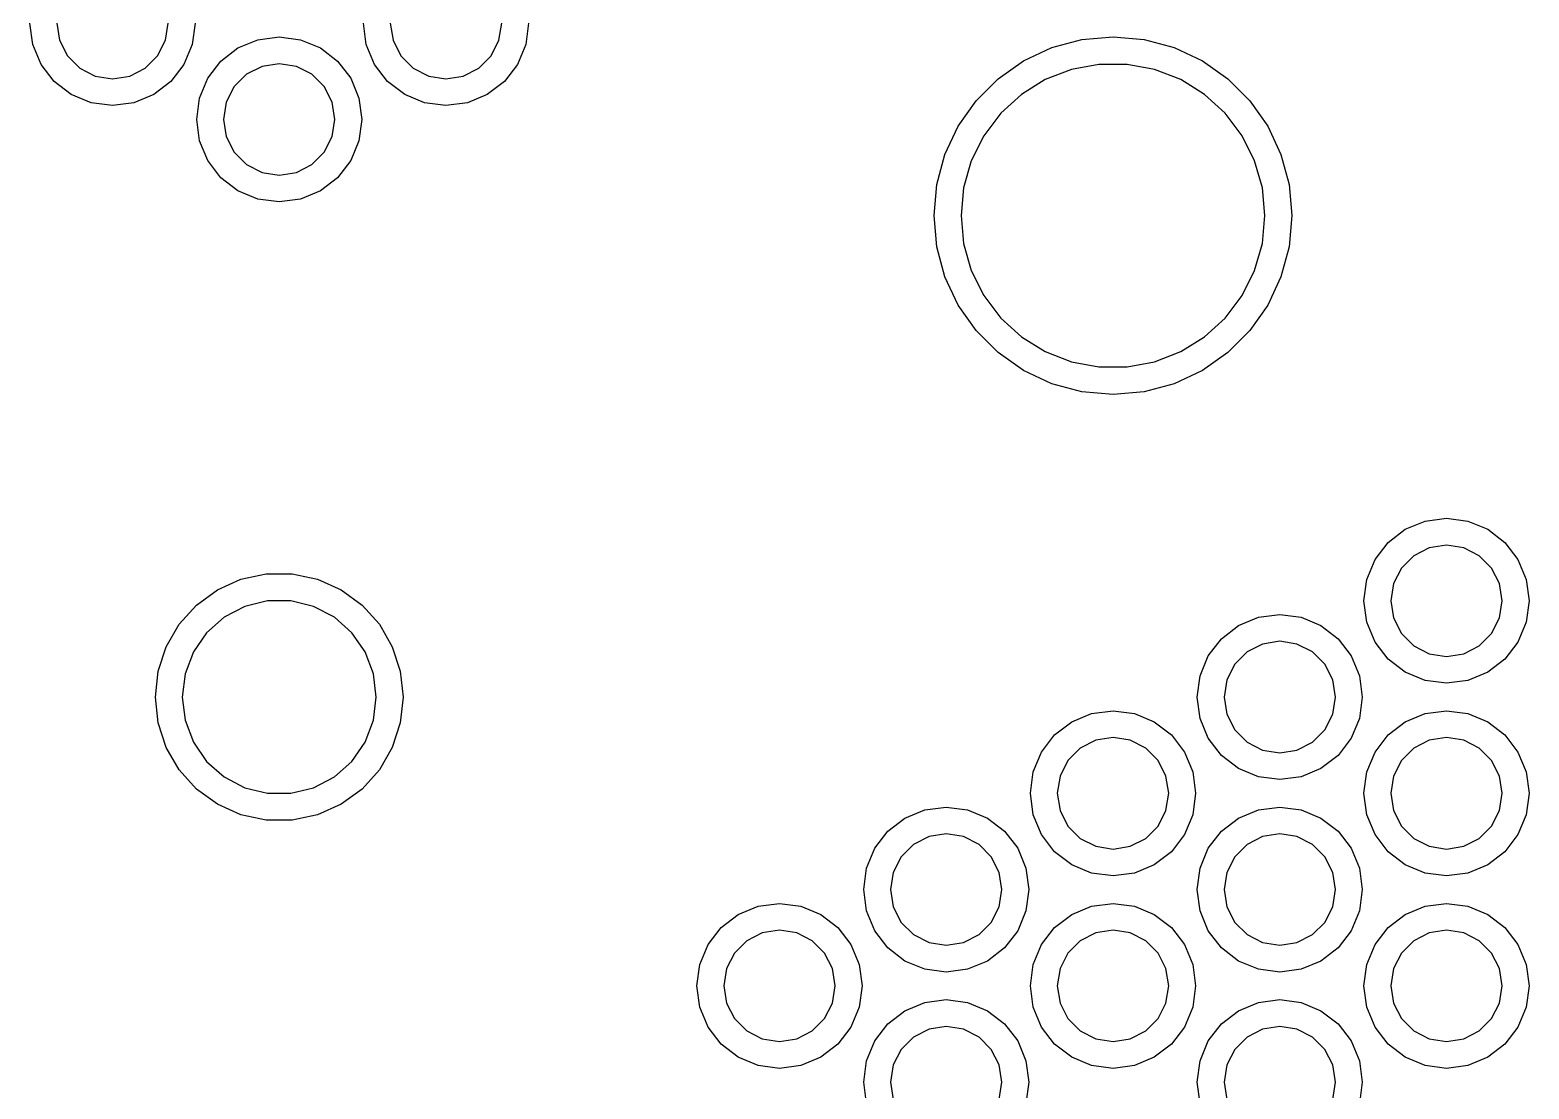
# Model space of a CAD drawing. Extents: x 0 to 6.5, y -7.51 to 0.
# Drawn here: x 3.1786 to 3.6078, y -3.865 to -3.5618 of the extents above; entities that cross this region are included whole.
import ezdxf

# ---------------------------------------------------------------- set-up
doc = ezdxf.new("R2010")
doc.units = 0
doc.header["$MEASUREMENT"] = 0
doc.layers.add('BLACK', color=7, linetype='CONTINUOUS')

msp = doc.modelspace()

# ---------------------------------------------------------------- linework, layer by layer
at = {"layer": 'BLACK', "linetype": 'CONTINUOUS'}
for p, q in [((3.17945, -3.56598), (3.17864, -3.55986)), ((3.18632, -3.55986), (3.1871, -3.56479)), ((3.21743, -3.56479), (3.21821, -3.55986)), ((3.22589, -3.55986), (3.22508, -3.56598)), ((3.27492, -3.56598), (3.27411, -3.55986)), ((3.28179, -3.55986), (3.28257, -3.56479)), ((3.3129, -3.56479), (3.31368, -3.55986)), ((3.32136, -3.55986), (3.32055, -3.56598)), ((3.1871, -3.56479), (3.18937, -3.56924)), ((3.21517, -3.56924), (3.21743, -3.56479)), ((3.23819, -3.56697), (3.24389, -3.56461)), ((3.24389, -3.56461), (3.25, -3.5638)), ((3.25, -3.5638), (3.25611, -3.56461)), ((3.25611, -3.56461), (3.26181, -3.56697)), ((3.28257, -3.56479), (3.28483, -3.56924)), ((3.31063, -3.56924), (3.3129, -3.56479)), ((3.47116, -3.56689), (3.47978, -3.56458)), ((3.47978, -3.56458), (3.48867, -3.5638)), ((3.48867, -3.5638), (3.49756, -3.56458)), ((3.49756, -3.56458), (3.50617, -3.56689)), ((3.18181, -3.57167), (3.17945, -3.56598)), ((3.18937, -3.56924), (3.19289, -3.57276)), ((3.21164, -3.57276), (3.21517, -3.56924)), ((3.22508, -3.56598), (3.22272, -3.57167)), ((3.2333, -3.57072), (3.23819, -3.56697)), ((3.26181, -3.56697), (3.2667, -3.57072)), ((3.27728, -3.57167), (3.27492, -3.56598)), ((3.28483, -3.56924), (3.28836, -3.57276)), ((3.30711, -3.57276), (3.31063, -3.56924)), ((3.32055, -3.56598), (3.31819, -3.57167)), ((3.46308, -3.57066), (3.47116, -3.56689)), ((3.50617, -3.56689), (3.51426, -3.57066)), ((3.18556, -3.57657), (3.18181, -3.57167)), ((3.19289, -3.57276), (3.19734, -3.57503)), ((3.20719, -3.57503), (3.21164, -3.57276)), ((3.22272, -3.57167), (3.21897, -3.57657)), ((3.22954, -3.57561), (3.2333, -3.57072)), ((3.24507, -3.57226), (3.24063, -3.57452)), ((3.25, -3.57148), (3.24507, -3.57226)), ((3.25493, -3.57226), (3.25, -3.57148)), ((3.25937, -3.57452), (3.25493, -3.57226)), ((3.2667, -3.57072), (3.27046, -3.57561)), ((3.28103, -3.57657), (3.27728, -3.57167)), ((3.28836, -3.57276), (3.29281, -3.57503)), ((3.30266, -3.57503), (3.30711, -3.57276)), ((3.31819, -3.57167), (3.31444, -3.57657)), ((3.45577, -3.57577), (3.46308, -3.57066)), ((3.47677, -3.57315), (3.46928, -3.57605)), ((3.48466, -3.57167), (3.47677, -3.57315)), ((3.49268, -3.57167), (3.48466, -3.57167)), ((3.50057, -3.57315), (3.49268, -3.57167)), ((3.50805, -3.57605), (3.50057, -3.57315)), ((3.51426, -3.57066), (3.52157, -3.57577)), ((3.19046, -3.58032), (3.18556, -3.57657)), ((3.19734, -3.57503), (3.20227, -3.57581)), ((3.20227, -3.57581), (3.20719, -3.57503)), ((3.21897, -3.57657), (3.21408, -3.58032)), ((3.22718, -3.58131), (3.22954, -3.57561)), ((3.2371, -3.57805), (3.23484, -3.5825)), ((3.24063, -3.57452), (3.2371, -3.57805)), ((3.2629, -3.57805), (3.25937, -3.57452)), ((3.26516, -3.5825), (3.2629, -3.57805)), ((3.27046, -3.57561), (3.27282, -3.58131)), ((3.28592, -3.58032), (3.28103, -3.57657)), ((3.29281, -3.57503), (3.29773, -3.57581)), ((3.29773, -3.57581), (3.30266, -3.57503)), ((3.31444, -3.57657), (3.30954, -3.58032)), ((3.44946, -3.58208), (3.45577, -3.57577)), ((3.46928, -3.57605), (3.46246, -3.58027)), ((3.51488, -3.58027), (3.50805, -3.57605)), ((3.52157, -3.57577), (3.52788, -3.58208)), ((3.19615, -3.58268), (3.19046, -3.58032)), ((3.20227, -3.58349), (3.19615, -3.58268)), ((3.20838, -3.58268), (3.20227, -3.58349)), ((3.21408, -3.58032), (3.20838, -3.58268)), ((3.22638, -3.58742), (3.22718, -3.58131)), ((3.23484, -3.5825), (3.23406, -3.58742)), ((3.26594, -3.58742), (3.26516, -3.5825)), ((3.27282, -3.58131), (3.27362, -3.58742)), ((3.29162, -3.58268), (3.28592, -3.58032)), ((3.29773, -3.58349), (3.29162, -3.58268)), ((3.30385, -3.58268), (3.29773, -3.58349)), ((3.30954, -3.58032), (3.30385, -3.58268)), ((3.44434, -3.58939), (3.44946, -3.58208)), ((3.46246, -3.58027), (3.45653, -3.58568)), ((3.52081, -3.58568), (3.51488, -3.58027)), ((3.52788, -3.58208), (3.53299, -3.58939)), ((3.45653, -3.58568), (3.45169, -3.59209)), ((3.52565, -3.59209), (3.52081, -3.58568)), ((3.22718, -3.59354), (3.22638, -3.58742)), ((3.23406, -3.58742), (3.23484, -3.59235)), ((3.26516, -3.59235), (3.26594, -3.58742)), ((3.27362, -3.58742), (3.27282, -3.59354)), ((3.44057, -3.59748), (3.44434, -3.58939)), ((3.53299, -3.58939), (3.53676, -3.59748)), ((3.22954, -3.59923), (3.22718, -3.59354)), ((3.23484, -3.59235), (3.2371, -3.59679)), ((3.2629, -3.59679), (3.26516, -3.59235)), ((3.27282, -3.59354), (3.27046, -3.59923)), ((3.45169, -3.59209), (3.44811, -3.59927)), ((3.52922, -3.59927), (3.52565, -3.59209)), ((3.2333, -3.60413), (3.22954, -3.59923)), ((3.2371, -3.59679), (3.24063, -3.60032)), ((3.25937, -3.60032), (3.2629, -3.59679)), ((3.27046, -3.59923), (3.2667, -3.60413)), ((3.43826, -3.60609), (3.44057, -3.59748)), ((3.44811, -3.59927), (3.44592, -3.60699)), ((3.53142, -3.60699), (3.52922, -3.59927)), ((3.53676, -3.59748), (3.53907, -3.60609)), ((3.23819, -3.60788), (3.2333, -3.60413)), ((3.24063, -3.60032), (3.24507, -3.60259)), ((3.24507, -3.60259), (3.25, -3.60337)), ((3.25, -3.60337), (3.25493, -3.60259)), ((3.25493, -3.60259), (3.25937, -3.60032)), ((3.2667, -3.60413), (3.26181, -3.60788)), ((3.24389, -3.61024), (3.23819, -3.60788)), ((3.26181, -3.60788), (3.25611, -3.61024)), ((3.43749, -3.61498), (3.43826, -3.60609)), ((3.44592, -3.60699), (3.44518, -3.61498)), ((3.53216, -3.61498), (3.53142, -3.60699)), ((3.53907, -3.60609), (3.53985, -3.61498)), ((3.25, -3.61104), (3.24389, -3.61024)), ((3.25611, -3.61024), (3.25, -3.61104)), ((3.43826, -3.62387), (3.43749, -3.61498)), ((3.44518, -3.61498), (3.44592, -3.62297)), ((3.53142, -3.62297), (3.53216, -3.61498)), ((3.53985, -3.61498), (3.53907, -3.62387)), ((3.44057, -3.63249), (3.43826, -3.62387)), ((3.44592, -3.62297), (3.44811, -3.63069)), ((3.52922, -3.63069), (3.53142, -3.62297)), ((3.53907, -3.62387), (3.53676, -3.63249)), ((3.44434, -3.64057), (3.44057, -3.63249)), ((3.44811, -3.63069), (3.45169, -3.63788)), ((3.52565, -3.63788), (3.52922, -3.63069)), ((3.53676, -3.63249), (3.53299, -3.64057)), ((3.45169, -3.63788), (3.45653, -3.64428)), ((3.52081, -3.64428), (3.52565, -3.63788)), ((3.44946, -3.64788), (3.44434, -3.64057)), ((3.53299, -3.64057), (3.52788, -3.64788)), ((3.45653, -3.64428), (3.46246, -3.64969)), ((3.51488, -3.64969), (3.52081, -3.64428)), ((3.45577, -3.65419), (3.44946, -3.64788)), ((3.46246, -3.64969), (3.46928, -3.65391)), ((3.50805, -3.65391), (3.51488, -3.64969)), ((3.52788, -3.64788), (3.52157, -3.65419)), ((3.46308, -3.65931), (3.45577, -3.65419)), ((3.46928, -3.65391), (3.47677, -3.65681)), ((3.50057, -3.65681), (3.50805, -3.65391)), ((3.52157, -3.65419), (3.51426, -3.65931)), ((3.47116, -3.66308), (3.46308, -3.65931)), ((3.47677, -3.65681), (3.48466, -3.65829)), ((3.48466, -3.65829), (3.49268, -3.65829)), ((3.49268, -3.65829), (3.50057, -3.65681)), ((3.51426, -3.65931), (3.50617, -3.66308)), ((3.47978, -3.66539), (3.47116, -3.66308)), ((3.50617, -3.66308), (3.49756, -3.66539)), ((3.48867, -3.66616), (3.47978, -3.66539)), ((3.49756, -3.66539), (3.48867, -3.66616)), ((3.57232, -3.70476), (3.57802, -3.7024)), ((3.57802, -3.7024), (3.58414, -3.7016)), ((3.58414, -3.7016), (3.59025, -3.7024)), ((3.59025, -3.7024), (3.59595, -3.70476)), ((3.56743, -3.70851), (3.57232, -3.70476)), ((3.59595, -3.70476), (3.60084, -3.70851)), ((3.56368, -3.71341), (3.56743, -3.70851)), ((3.57921, -3.71005), (3.57476, -3.71232)), ((3.58414, -3.70927), (3.57921, -3.71005)), ((3.58906, -3.71005), (3.58414, -3.70927)), ((3.59351, -3.71232), (3.58906, -3.71005)), ((3.60084, -3.70851), (3.60459, -3.71341)), ((3.56132, -3.7191), (3.56368, -3.71341)), ((3.57124, -3.71585), (3.56897, -3.72029)), ((3.57476, -3.71232), (3.57124, -3.71585)), ((3.59704, -3.71585), (3.59351, -3.71232)), ((3.5993, -3.72029), (3.59704, -3.71585)), ((3.60459, -3.71341), (3.60695, -3.7191)), ((3.23228, -3.72209), (3.23905, -3.71908)), ((3.23905, -3.71908), (3.2463, -3.71754)), ((3.2463, -3.71754), (3.2537, -3.71754)), ((3.2537, -3.71754), (3.26095, -3.71908)), ((3.26095, -3.71908), (3.26772, -3.72209)), ((3.56051, -3.72522), (3.56132, -3.7191)), ((3.56897, -3.72029), (3.56819, -3.72522)), ((3.60008, -3.72522), (3.5993, -3.72029)), ((3.60695, -3.7191), (3.60776, -3.72522)), ((3.22629, -3.72644), (3.23228, -3.72209)), ((3.26772, -3.72209), (3.27371, -3.72644)), ((3.22133, -3.73195), (3.22629, -3.72644)), ((3.24016, -3.72682), (3.23423, -3.72993)), ((3.24665, -3.72522), (3.24016, -3.72682)), ((3.25335, -3.72522), (3.24665, -3.72522)), ((3.25984, -3.72682), (3.25335, -3.72522)), ((3.26577, -3.72993), (3.25984, -3.72682)), ((3.27371, -3.72644), (3.27867, -3.73195)), ((3.56132, -3.73133), (3.56051, -3.72522)), ((3.56819, -3.72522), (3.56897, -3.73014)), ((3.5993, -3.73014), (3.60008, -3.72522)), ((3.60776, -3.72522), (3.60695, -3.73133)), ((3.21763, -3.73836), (3.22133, -3.73195)), ((3.23423, -3.72993), (3.22922, -3.73437)), ((3.27078, -3.73437), (3.26577, -3.72993)), ((3.27867, -3.73195), (3.28237, -3.73836)), ((3.5197, -3.73607), (3.52459, -3.73232)), ((3.52459, -3.73232), (3.53029, -3.72996)), ((3.53029, -3.72996), (3.5364, -3.72915)), ((3.5364, -3.72915), (3.54252, -3.72996)), ((3.54252, -3.72996), (3.54821, -3.73232)), ((3.54821, -3.73232), (3.55311, -3.73607)), ((3.56368, -3.73703), (3.56132, -3.73133)), ((3.56897, -3.73014), (3.57124, -3.73459)), ((3.59704, -3.73459), (3.5993, -3.73014)), ((3.60695, -3.73133), (3.60459, -3.73703)), ((3.22922, -3.73437), (3.22542, -3.73988)), ((3.27458, -3.73988), (3.27078, -3.73437)), ((3.51594, -3.74097), (3.5197, -3.73607)), ((3.5364, -3.73683), (3.53147, -3.73761)), ((3.54133, -3.73761), (3.5364, -3.73683)), ((3.55311, -3.73607), (3.55686, -3.74097)), ((3.56743, -3.74192), (3.56368, -3.73703)), ((3.57124, -3.73459), (3.57476, -3.73812)), ((3.59351, -3.73812), (3.59704, -3.73459)), ((3.60459, -3.73703), (3.60084, -3.74192)), ((3.21534, -3.74541), (3.21763, -3.73836)), ((3.22542, -3.73988), (3.22305, -3.74613)), ((3.27695, -3.74613), (3.27458, -3.73988)), ((3.28237, -3.73836), (3.28466, -3.74541)), ((3.51358, -3.74666), (3.51594, -3.74097)), ((3.52703, -3.73988), (3.5235, -3.7434)), ((3.53147, -3.73761), (3.52703, -3.73988)), ((3.54577, -3.73988), (3.54133, -3.73761)), ((3.5493, -3.7434), (3.54577, -3.73988)), ((3.55686, -3.74097), (3.55922, -3.74666)), ((3.57476, -3.73812), (3.57921, -3.74038)), ((3.57921, -3.74038), (3.58414, -3.74116)), ((3.58414, -3.74116), (3.58906, -3.74038)), ((3.58906, -3.74038), (3.59351, -3.73812)), ((3.21457, -3.75278), (3.21534, -3.74541)), ((3.22305, -3.74613), (3.22224, -3.75278)), ((3.27776, -3.75278), (3.27695, -3.74613)), ((3.28466, -3.74541), (3.28543, -3.75278)), ((3.5235, -3.7434), (3.52124, -3.74785)), ((3.55157, -3.74785), (3.5493, -3.7434)), ((3.57232, -3.74567), (3.56743, -3.74192)), ((3.57802, -3.74803), (3.57232, -3.74567)), ((3.59595, -3.74567), (3.59025, -3.74803)), ((3.60084, -3.74192), (3.59595, -3.74567)), ((3.51278, -3.75278), (3.51358, -3.74666)), ((3.52124, -3.74785), (3.52046, -3.75278)), ((3.55235, -3.75278), (3.55157, -3.74785)), ((3.55922, -3.74666), (3.56002, -3.75278)), ((3.58414, -3.74884), (3.57802, -3.74803)), ((3.59025, -3.74803), (3.58414, -3.74884)), ((3.21534, -3.76014), (3.21457, -3.75278)), ((3.22224, -3.75278), (3.22305, -3.75942)), ((3.27695, -3.75942), (3.27776, -3.75278)), ((3.28543, -3.75278), (3.28466, -3.76014)), ((3.51358, -3.75889), (3.51278, -3.75278)), ((3.52046, -3.75278), (3.52124, -3.7577)), ((3.55157, -3.7577), (3.55235, -3.75278)), ((3.56002, -3.75278), (3.55922, -3.75889)), ((3.47686, -3.75988), (3.48255, -3.75752)), ((3.48255, -3.75752), (3.48867, -3.75671)), ((3.48867, -3.75671), (3.49478, -3.75752)), ((3.49478, -3.75752), (3.50048, -3.75988)), ((3.51594, -3.76459), (3.51358, -3.75889)), ((3.52124, -3.7577), (3.5235, -3.76215)), ((3.5493, -3.76215), (3.55157, -3.7577)), ((3.55922, -3.75889), (3.55686, -3.76459)), ((3.57232, -3.75988), (3.57802, -3.75752)), ((3.57802, -3.75752), (3.58414, -3.75671)), ((3.58414, -3.75671), (3.59025, -3.75752)), ((3.59025, -3.75752), (3.59595, -3.75988)), ((3.21763, -3.76719), (3.21534, -3.76014)), ((3.22305, -3.75942), (3.22542, -3.76568)), ((3.27458, -3.76568), (3.27695, -3.75942)), ((3.28466, -3.76014), (3.28237, -3.76719)), ((3.47197, -3.76363), (3.47686, -3.75988)), ((3.50048, -3.75988), (3.50537, -3.76363)), ((3.5235, -3.76215), (3.52703, -3.76568)), ((3.54577, -3.76568), (3.5493, -3.76215)), ((3.56743, -3.76363), (3.57232, -3.75988)), ((3.59595, -3.75988), (3.60084, -3.76363)), ((3.22133, -3.7736), (3.21763, -3.76719)), ((3.22542, -3.76568), (3.22922, -3.77119)), ((3.27078, -3.77119), (3.27458, -3.76568)), ((3.28237, -3.76719), (3.27867, -3.7736)), ((3.46821, -3.76852), (3.47197, -3.76363)), ((3.4793, -3.76744), (3.47577, -3.77096)), ((3.48374, -3.76517), (3.4793, -3.76744)), ((3.48867, -3.76439), (3.48374, -3.76517)), ((3.4936, -3.76517), (3.48867, -3.76439)), ((3.49804, -3.76744), (3.4936, -3.76517)), ((3.50157, -3.77096), (3.49804, -3.76744)), ((3.50537, -3.76363), (3.50913, -3.76852)), ((3.5197, -3.76948), (3.51594, -3.76459)), ((3.52703, -3.76568), (3.53147, -3.76794)), ((3.54133, -3.76794), (3.54577, -3.76568)), ((3.55686, -3.76459), (3.55311, -3.76948)), ((3.56368, -3.76852), (3.56743, -3.76363)), ((3.57476, -3.76744), (3.57124, -3.77096)), ((3.57921, -3.76517), (3.57476, -3.76744)), ((3.58414, -3.76439), (3.57921, -3.76517)), ((3.58906, -3.76517), (3.58414, -3.76439)), ((3.59351, -3.76744), (3.58906, -3.76517)), ((3.59704, -3.77096), (3.59351, -3.76744)), ((3.60084, -3.76363), (3.60459, -3.76852)), ((3.22922, -3.77119), (3.23423, -3.77562)), ((3.26577, -3.77562), (3.27078, -3.77119)), ((3.46585, -3.77422), (3.46821, -3.76852)), ((3.47577, -3.77096), (3.4735, -3.77541)), ((3.50383, -3.77541), (3.50157, -3.77096)), ((3.50913, -3.76852), (3.51149, -3.77422)), ((3.52459, -3.77323), (3.5197, -3.76948)), ((3.53147, -3.76794), (3.5364, -3.76872)), ((3.5364, -3.76872), (3.54133, -3.76794)), ((3.55311, -3.76948), (3.54821, -3.77323)), ((3.56132, -3.77422), (3.56368, -3.76852)), ((3.57124, -3.77096), (3.56897, -3.77541)), ((3.5993, -3.77541), (3.59704, -3.77096)), ((3.60459, -3.76852), (3.60695, -3.77422)), ((3.22629, -3.77911), (3.22133, -3.7736)), ((3.23423, -3.77562), (3.24016, -3.77873)), ((3.25984, -3.77873), (3.26577, -3.77562)), ((3.27867, -3.7736), (3.27371, -3.77911)), ((3.46505, -3.78034), (3.46585, -3.77422)), ((3.4735, -3.77541), (3.47272, -3.78034)), ((3.50461, -3.78034), (3.50383, -3.77541)), ((3.51149, -3.77422), (3.51229, -3.78034)), ((3.53029, -3.77559), (3.52459, -3.77323)), ((3.5364, -3.7764), (3.53029, -3.77559)), ((3.54252, -3.77559), (3.5364, -3.7764)), ((3.54821, -3.77323), (3.54252, -3.77559)), ((3.56051, -3.78034), (3.56132, -3.77422)), ((3.56897, -3.77541), (3.56819, -3.78034)), ((3.60008, -3.78034), (3.5993, -3.77541)), ((3.60695, -3.77422), (3.60776, -3.78034)), ((3.23228, -3.78346), (3.22629, -3.77911)), ((3.24016, -3.77873), (3.24665, -3.78034)), ((3.24665, -3.78034), (3.25335, -3.78034)), ((3.25335, -3.78034), (3.25984, -3.77873)), ((3.27371, -3.77911), (3.26772, -3.78346)), ((3.46585, -3.78645), (3.46505, -3.78034)), ((3.47272, -3.78034), (3.4735, -3.78526)), ((3.50383, -3.78526), (3.50461, -3.78034)), ((3.51229, -3.78034), (3.51149, -3.78645)), ((3.56132, -3.78645), (3.56051, -3.78034)), ((3.56819, -3.78034), (3.56897, -3.78526)), ((3.5993, -3.78526), (3.60008, -3.78034)), ((3.60776, -3.78034), (3.60695, -3.78645)), ((3.23905, -3.78648), (3.23228, -3.78346)), ((3.26772, -3.78346), (3.26095, -3.78648)), ((3.43482, -3.78508), (3.44093, -3.78427)), ((3.44093, -3.78427), (3.44705, -3.78508)), ((3.53029, -3.78508), (3.5364, -3.78427)), ((3.5364, -3.78427), (3.54252, -3.78508)), ((3.2463, -3.78802), (3.23905, -3.78648)), ((3.2537, -3.78802), (3.2463, -3.78802)), ((3.26095, -3.78648), (3.2537, -3.78802)), ((3.42423, -3.79119), (3.42912, -3.78744)), ((3.42912, -3.78744), (3.43482, -3.78508)), ((3.44705, -3.78508), (3.45275, -3.78744)), ((3.45275, -3.78744), (3.45764, -3.79119)), ((3.46821, -3.79215), (3.46585, -3.78645)), ((3.4735, -3.78526), (3.47577, -3.78971)), ((3.50157, -3.78971), (3.50383, -3.78526)), ((3.51149, -3.78645), (3.50913, -3.79215)), ((3.5197, -3.79119), (3.52459, -3.78744)), ((3.52459, -3.78744), (3.53029, -3.78508)), ((3.54252, -3.78508), (3.54821, -3.78744)), ((3.54821, -3.78744), (3.55311, -3.79119)), ((3.56368, -3.79215), (3.56132, -3.78645)), ((3.56897, -3.78526), (3.57124, -3.78971)), ((3.59704, -3.78971), (3.5993, -3.78526)), ((3.60695, -3.78645), (3.60459, -3.79215)), ((3.42048, -3.79608), (3.42423, -3.79119)), ((3.43601, -3.79273), (3.43156, -3.795)), ((3.44093, -3.79195), (3.43601, -3.79273)), ((3.44586, -3.79273), (3.44093, -3.79195)), ((3.45031, -3.795), (3.44586, -3.79273)), ((3.45764, -3.79119), (3.46139, -3.79608)), ((3.47197, -3.79704), (3.46821, -3.79215)), ((3.47577, -3.78971), (3.4793, -3.79324)), ((3.4793, -3.79324), (3.48374, -3.7955)), ((3.4936, -3.7955), (3.49804, -3.79324)), ((3.49804, -3.79324), (3.50157, -3.78971)), ((3.50913, -3.79215), (3.50537, -3.79704)), ((3.51594, -3.79608), (3.5197, -3.79119)), ((3.53147, -3.79273), (3.52703, -3.795)), ((3.5364, -3.79195), (3.53147, -3.79273)), ((3.54133, -3.79273), (3.5364, -3.79195)), ((3.54577, -3.795), (3.54133, -3.79273)), ((3.55311, -3.79119), (3.55686, -3.79608)), ((3.56743, -3.79704), (3.56368, -3.79215)), ((3.57124, -3.78971), (3.57476, -3.79324)), ((3.57476, -3.79324), (3.57921, -3.7955)), ((3.58906, -3.7955), (3.59351, -3.79324)), ((3.59351, -3.79324), (3.59704, -3.78971)), ((3.60459, -3.79215), (3.60084, -3.79704)), ((3.41812, -3.80178), (3.42048, -3.79608)), ((3.43156, -3.795), (3.42804, -3.79852)), ((3.45383, -3.79852), (3.45031, -3.795)), ((3.46139, -3.79608), (3.46375, -3.80178)), ((3.47686, -3.80079), (3.47197, -3.79704)), ((3.48374, -3.7955), (3.48867, -3.79628)), ((3.48867, -3.79628), (3.4936, -3.7955)), ((3.50537, -3.79704), (3.50048, -3.80079)), ((3.51358, -3.80178), (3.51594, -3.79608)), ((3.52703, -3.795), (3.5235, -3.79852)), ((3.5493, -3.79852), (3.54577, -3.795)), ((3.55686, -3.79608), (3.55922, -3.80178)), ((3.57232, -3.80079), (3.56743, -3.79704)), ((3.57921, -3.7955), (3.58414, -3.79628)), ((3.58414, -3.79628), (3.58906, -3.7955)), ((3.60084, -3.79704), (3.59595, -3.80079)), ((3.41731, -3.80789), (3.41812, -3.80178)), ((3.42804, -3.79852), (3.42577, -3.80297)), ((3.4561, -3.80297), (3.45383, -3.79852)), ((3.46375, -3.80178), (3.46456, -3.80789)), ((3.48255, -3.80315), (3.47686, -3.80079)), ((3.50048, -3.80079), (3.49478, -3.80315)), ((3.51278, -3.80789), (3.51358, -3.80178)), ((3.5235, -3.79852), (3.52124, -3.80297)), ((3.55157, -3.80297), (3.5493, -3.79852)), ((3.55922, -3.80178), (3.56002, -3.80789)), ((3.57802, -3.80315), (3.57232, -3.80079)), ((3.59595, -3.80079), (3.59025, -3.80315)), ((3.42577, -3.80297), (3.42499, -3.80789)), ((3.45688, -3.80789), (3.4561, -3.80297)), ((3.48867, -3.80396), (3.48255, -3.80315)), ((3.49478, -3.80315), (3.48867, -3.80396)), ((3.52124, -3.80297), (3.52046, -3.80789)), ((3.55235, -3.80789), (3.55157, -3.80297)), ((3.58414, -3.80396), (3.57802, -3.80315)), ((3.59025, -3.80315), (3.58414, -3.80396)), ((3.41812, -3.81401), (3.41731, -3.80789)), ((3.42499, -3.80789), (3.42577, -3.81282)), ((3.4561, -3.81282), (3.45688, -3.80789)), ((3.46456, -3.80789), (3.46375, -3.81401)), ((3.51358, -3.81401), (3.51278, -3.80789)), ((3.52046, -3.80789), (3.52124, -3.81282)), ((3.55157, -3.81282), (3.55235, -3.80789)), ((3.56002, -3.80789), (3.55922, -3.81401)), ((3.38139, -3.815), (3.38709, -3.81264)), ((3.38709, -3.81264), (3.3932, -3.81183)), ((3.3932, -3.81183), (3.39931, -3.81264)), ((3.39931, -3.81264), (3.40501, -3.815)), ((3.42048, -3.81971), (3.41812, -3.81401)), ((3.42577, -3.81282), (3.42804, -3.81727)), ((3.45383, -3.81727), (3.4561, -3.81282)), ((3.46375, -3.81401), (3.46139, -3.81971)), ((3.47686, -3.815), (3.48255, -3.81264)), ((3.48255, -3.81264), (3.48867, -3.81183)), ((3.48867, -3.81183), (3.49478, -3.81264)), ((3.49478, -3.81264), (3.50048, -3.815)), ((3.51594, -3.81971), (3.51358, -3.81401)), ((3.52124, -3.81282), (3.5235, -3.81727)), ((3.5493, -3.81727), (3.55157, -3.81282)), ((3.55922, -3.81401), (3.55686, -3.81971)), ((3.57232, -3.815), (3.57802, -3.81264)), ((3.57802, -3.81264), (3.58414, -3.81183)), ((3.58414, -3.81183), (3.59025, -3.81264)), ((3.59025, -3.81264), (3.59595, -3.815)), ((3.37274, -3.82364), (3.3765, -3.81875)), ((3.3765, -3.81875), (3.38139, -3.815)), ((3.40501, -3.815), (3.4099, -3.81875)), ((3.4099, -3.81875), (3.41366, -3.82364)), ((3.42804, -3.81727), (3.43156, -3.82079)), ((3.45031, -3.82079), (3.45383, -3.81727)), ((3.46821, -3.82364), (3.47197, -3.81875)), ((3.47197, -3.81875), (3.47686, -3.815)), ((3.50048, -3.815), (3.50537, -3.81875)), ((3.50537, -3.81875), (3.50913, -3.82364)), ((3.5235, -3.81727), (3.52703, -3.82079)), ((3.54577, -3.82079), (3.5493, -3.81727)), ((3.56368, -3.82364), (3.56743, -3.81875)), ((3.56743, -3.81875), (3.57232, -3.815)), ((3.59595, -3.815), (3.60084, -3.81875)), ((3.60084, -3.81875), (3.60459, -3.82364)), ((3.38383, -3.82255), (3.3803, -3.82608)), ((3.38827, -3.82029), (3.38383, -3.82255)), ((3.3932, -3.81951), (3.38827, -3.82029)), ((3.39813, -3.82029), (3.3932, -3.81951)), ((3.40257, -3.82255), (3.39813, -3.82029)), ((3.4061, -3.82608), (3.40257, -3.82255)), ((3.42423, -3.8246), (3.42048, -3.81971)), ((3.43156, -3.82079), (3.43601, -3.82306)), ((3.43601, -3.82306), (3.44093, -3.82384)), ((3.44093, -3.82384), (3.44586, -3.82306)), ((3.44586, -3.82306), (3.45031, -3.82079)), ((3.46139, -3.81971), (3.45764, -3.8246)), ((3.4793, -3.82255), (3.47577, -3.82608)), ((3.48374, -3.82029), (3.4793, -3.82255)), ((3.48867, -3.81951), (3.48374, -3.82029)), ((3.4936, -3.82029), (3.48867, -3.81951)), ((3.49804, -3.82255), (3.4936, -3.82029)), ((3.50157, -3.82608), (3.49804, -3.82255)), ((3.5197, -3.8246), (3.51594, -3.81971)), ((3.52703, -3.82079), (3.53147, -3.82306)), ((3.53147, -3.82306), (3.5364, -3.82384)), ((3.5364, -3.82384), (3.54133, -3.82306)), ((3.54133, -3.82306), (3.54577, -3.82079)), ((3.55686, -3.81971), (3.55311, -3.8246)), ((3.57476, -3.82255), (3.57124, -3.82608)), ((3.57921, -3.82029), (3.57476, -3.82255)), ((3.58414, -3.81951), (3.57921, -3.82029)), ((3.58906, -3.82029), (3.58414, -3.81951)), ((3.59351, -3.82255), (3.58906, -3.82029)), ((3.59704, -3.82608), (3.59351, -3.82255)), ((3.37038, -3.82934), (3.37274, -3.82364)), ((3.3803, -3.82608), (3.37804, -3.83053)), ((3.40837, -3.83053), (3.4061, -3.82608)), ((3.41366, -3.82364), (3.41602, -3.82934)), ((3.42912, -3.82835), (3.42423, -3.8246)), ((3.45764, -3.8246), (3.45275, -3.82835)), ((3.46585, -3.82934), (3.46821, -3.82364)), ((3.47577, -3.82608), (3.4735, -3.83053)), ((3.50383, -3.83053), (3.50157, -3.82608)), ((3.50913, -3.82364), (3.51149, -3.82934)), ((3.52459, -3.82835), (3.5197, -3.8246)), ((3.55311, -3.8246), (3.54821, -3.82835)), ((3.56132, -3.82934), (3.56368, -3.82364)), ((3.57124, -3.82608), (3.56897, -3.83053)), ((3.5993, -3.83053), (3.59704, -3.82608)), ((3.60459, -3.82364), (3.60695, -3.82934)), ((3.36958, -3.83545), (3.37038, -3.82934)), ((3.37804, -3.83053), (3.37726, -3.83545)), ((3.40915, -3.83545), (3.40837, -3.83053)), ((3.41602, -3.82934), (3.41682, -3.83545)), ((3.43482, -3.83071), (3.42912, -3.82835)), ((3.44093, -3.83152), (3.43482, -3.83071)), ((3.44705, -3.83071), (3.44093, -3.83152)), ((3.45275, -3.82835), (3.44705, -3.83071)), ((3.46505, -3.83545), (3.46585, -3.82934)), ((3.4735, -3.83053), (3.47272, -3.83545)), ((3.50461, -3.83545), (3.50383, -3.83053)), ((3.51149, -3.82934), (3.51229, -3.83545)), ((3.53029, -3.83071), (3.52459, -3.82835)), ((3.5364, -3.83152), (3.53029, -3.83071)), ((3.54252, -3.83071), (3.5364, -3.83152)), ((3.54821, -3.82835), (3.54252, -3.83071)), ((3.56051, -3.83545), (3.56132, -3.82934)), ((3.56897, -3.83053), (3.56819, -3.83545)), ((3.60008, -3.83545), (3.5993, -3.83053)), ((3.60695, -3.82934), (3.60776, -3.83545)), ((3.37038, -3.84157), (3.36958, -3.83545)), ((3.37726, -3.83545), (3.37804, -3.84038)), ((3.40837, -3.84038), (3.40915, -3.83545)), ((3.41682, -3.83545), (3.41602, -3.84157)), ((3.46585, -3.84157), (3.46505, -3.83545)), ((3.47272, -3.83545), (3.4735, -3.84038)), ((3.50383, -3.84038), (3.50461, -3.83545)), ((3.51229, -3.83545), (3.51149, -3.84157)), ((3.56132, -3.84157), (3.56051, -3.83545)), ((3.56819, -3.83545), (3.56897, -3.84038)), ((3.5993, -3.84038), (3.60008, -3.83545)), ((3.60776, -3.83545), (3.60695, -3.84157)), ((3.37804, -3.84038), (3.3803, -3.84483)), ((3.4061, -3.84483), (3.40837, -3.84038)), ((3.42912, -3.84256), (3.43482, -3.8402)), ((3.43482, -3.8402), (3.44093, -3.83939)), ((3.44093, -3.83939), (3.44705, -3.8402)), ((3.44705, -3.8402), (3.45275, -3.84256)), ((3.4735, -3.84038), (3.47577, -3.84483)), ((3.50157, -3.84483), (3.50383, -3.84038)), ((3.52459, -3.84256), (3.53029, -3.8402)), ((3.53029, -3.8402), (3.5364, -3.83939)), ((3.5364, -3.83939), (3.54252, -3.8402)), ((3.54252, -3.8402), (3.54821, -3.84256)), ((3.56897, -3.84038), (3.57124, -3.84483)), ((3.59704, -3.84483), (3.5993, -3.84038)), ((3.37274, -3.84726), (3.37038, -3.84157)), ((3.3803, -3.84483), (3.38383, -3.84835)), ((3.40257, -3.84835), (3.4061, -3.84483)), ((3.41602, -3.84157), (3.41366, -3.84726)), ((3.42423, -3.84631), (3.42912, -3.84256)), ((3.45275, -3.84256), (3.45764, -3.84631)), ((3.46821, -3.84726), (3.46585, -3.84157)), ((3.47577, -3.84483), (3.4793, -3.84835)), ((3.49804, -3.84835), (3.50157, -3.84483)), ((3.51149, -3.84157), (3.50913, -3.84726)), ((3.5197, -3.84631), (3.52459, -3.84256)), ((3.54821, -3.84256), (3.55311, -3.84631)), ((3.56368, -3.84726), (3.56132, -3.84157)), ((3.57124, -3.84483), (3.57476, -3.84835)), ((3.59351, -3.84835), (3.59704, -3.84483)), ((3.60695, -3.84157), (3.60459, -3.84726)), ((3.3765, -3.85216), (3.37274, -3.84726)), ((3.38383, -3.84835), (3.38827, -3.85062)), ((3.39813, -3.85062), (3.40257, -3.84835)), ((3.41366, -3.84726), (3.4099, -3.85216)), ((3.42048, -3.8512), (3.42423, -3.84631)), ((3.43601, -3.84785), (3.43156, -3.85011)), ((3.44093, -3.84707), (3.43601, -3.84785)), ((3.44586, -3.84785), (3.44093, -3.84707)), ((3.45031, -3.85011), (3.44586, -3.84785)), ((3.45764, -3.84631), (3.46139, -3.8512)), ((3.47197, -3.85216), (3.46821, -3.84726)), ((3.4793, -3.84835), (3.48374, -3.85062)), ((3.4936, -3.85062), (3.49804, -3.84835)), ((3.50913, -3.84726), (3.50537, -3.85216)), ((3.51594, -3.8512), (3.5197, -3.84631)), ((3.53147, -3.84785), (3.52703, -3.85011)), ((3.5364, -3.84707), (3.53147, -3.84785)), ((3.54133, -3.84785), (3.5364, -3.84707)), ((3.54577, -3.85011), (3.54133, -3.84785)), ((3.55311, -3.84631), (3.55686, -3.8512)), ((3.56743, -3.85216), (3.56368, -3.84726)), ((3.57476, -3.84835), (3.57921, -3.85062)), ((3.58906, -3.85062), (3.59351, -3.84835)), ((3.60459, -3.84726), (3.60084, -3.85216)), ((3.38139, -3.85591), (3.3765, -3.85216)), ((3.38827, -3.85062), (3.3932, -3.8514)), ((3.3932, -3.8514), (3.39813, -3.85062)), ((3.4099, -3.85216), (3.40501, -3.85591)), ((3.41812, -3.8569), (3.42048, -3.8512)), ((3.43156, -3.85011), (3.42804, -3.85364)), ((3.45383, -3.85364), (3.45031, -3.85011)), ((3.46139, -3.8512), (3.46375, -3.8569)), ((3.47686, -3.85591), (3.47197, -3.85216)), ((3.48374, -3.85062), (3.48867, -3.8514)), ((3.48867, -3.8514), (3.4936, -3.85062)), ((3.50537, -3.85216), (3.50048, -3.85591)), ((3.51358, -3.8569), (3.51594, -3.8512)), ((3.52703, -3.85011), (3.5235, -3.85364)), ((3.5493, -3.85364), (3.54577, -3.85011)), ((3.55686, -3.8512), (3.55922, -3.8569)), ((3.57232, -3.85591), (3.56743, -3.85216)), ((3.57921, -3.85062), (3.58414, -3.8514)), ((3.58414, -3.8514), (3.58906, -3.85062)), ((3.60084, -3.85216), (3.59595, -3.85591)), ((3.38709, -3.85827), (3.38139, -3.85591)), ((3.40501, -3.85591), (3.39931, -3.85827)), ((3.41731, -3.86301), (3.41812, -3.8569)), ((3.42804, -3.85364), (3.42577, -3.85809)), ((3.4561, -3.85809), (3.45383, -3.85364)), ((3.46375, -3.8569), (3.46456, -3.86301)), ((3.48255, -3.85827), (3.47686, -3.85591)), ((3.50048, -3.85591), (3.49478, -3.85827)), ((3.51278, -3.86301), (3.51358, -3.8569)), ((3.5235, -3.85364), (3.52124, -3.85809)), ((3.55157, -3.85809), (3.5493, -3.85364)), ((3.55922, -3.8569), (3.56002, -3.86301)), ((3.57802, -3.85827), (3.57232, -3.85591)), ((3.59595, -3.85591), (3.59025, -3.85827)), ((3.3932, -3.85908), (3.38709, -3.85827)), ((3.39931, -3.85827), (3.3932, -3.85908)), ((3.42577, -3.85809), (3.42499, -3.86301)), ((3.45688, -3.86301), (3.4561, -3.85809)), ((3.48867, -3.85908), (3.48255, -3.85827)), ((3.49478, -3.85827), (3.48867, -3.85908)), ((3.52124, -3.85809), (3.52046, -3.86301)), ((3.55235, -3.86301), (3.55157, -3.85809)), ((3.58414, -3.85908), (3.57802, -3.85827)), ((3.59025, -3.85827), (3.58414, -3.85908)), ((3.41812, -3.86913), (3.41731, -3.86301)), ((3.42499, -3.86301), (3.42577, -3.86794)), ((3.4561, -3.86794), (3.45688, -3.86301)), ((3.46456, -3.86301), (3.46375, -3.86913)), ((3.51358, -3.86913), (3.51278, -3.86301)), ((3.52046, -3.86301), (3.52124, -3.86794)), ((3.55157, -3.86794), (3.55235, -3.86301)), ((3.56002, -3.86301), (3.55922, -3.86913))]:
    msp.add_line(p, q, dxfattribs=at)

doc.saveas('drawing.dxf')
